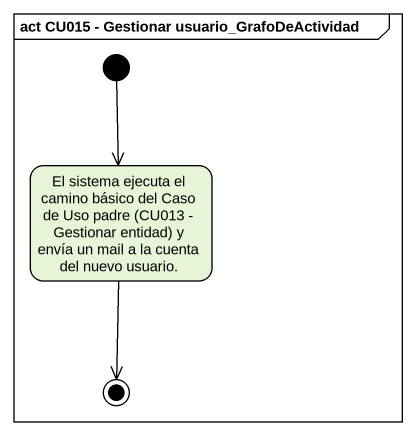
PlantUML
@startuml
mainframe act CU015 - Gestionar usuario_GrafoDeActividad
hide empty description
state "El sistema ejecuta el camino básico del Caso de Uso padre (CU013 - Gestionar entidad) y envía un mail a la cuenta del nuevo usuario." as El_sistema_ejecuta_el
[*] --> El_sistema_ejecuta_el
El_sistema_ejecuta_el --> [*]
@enduml
